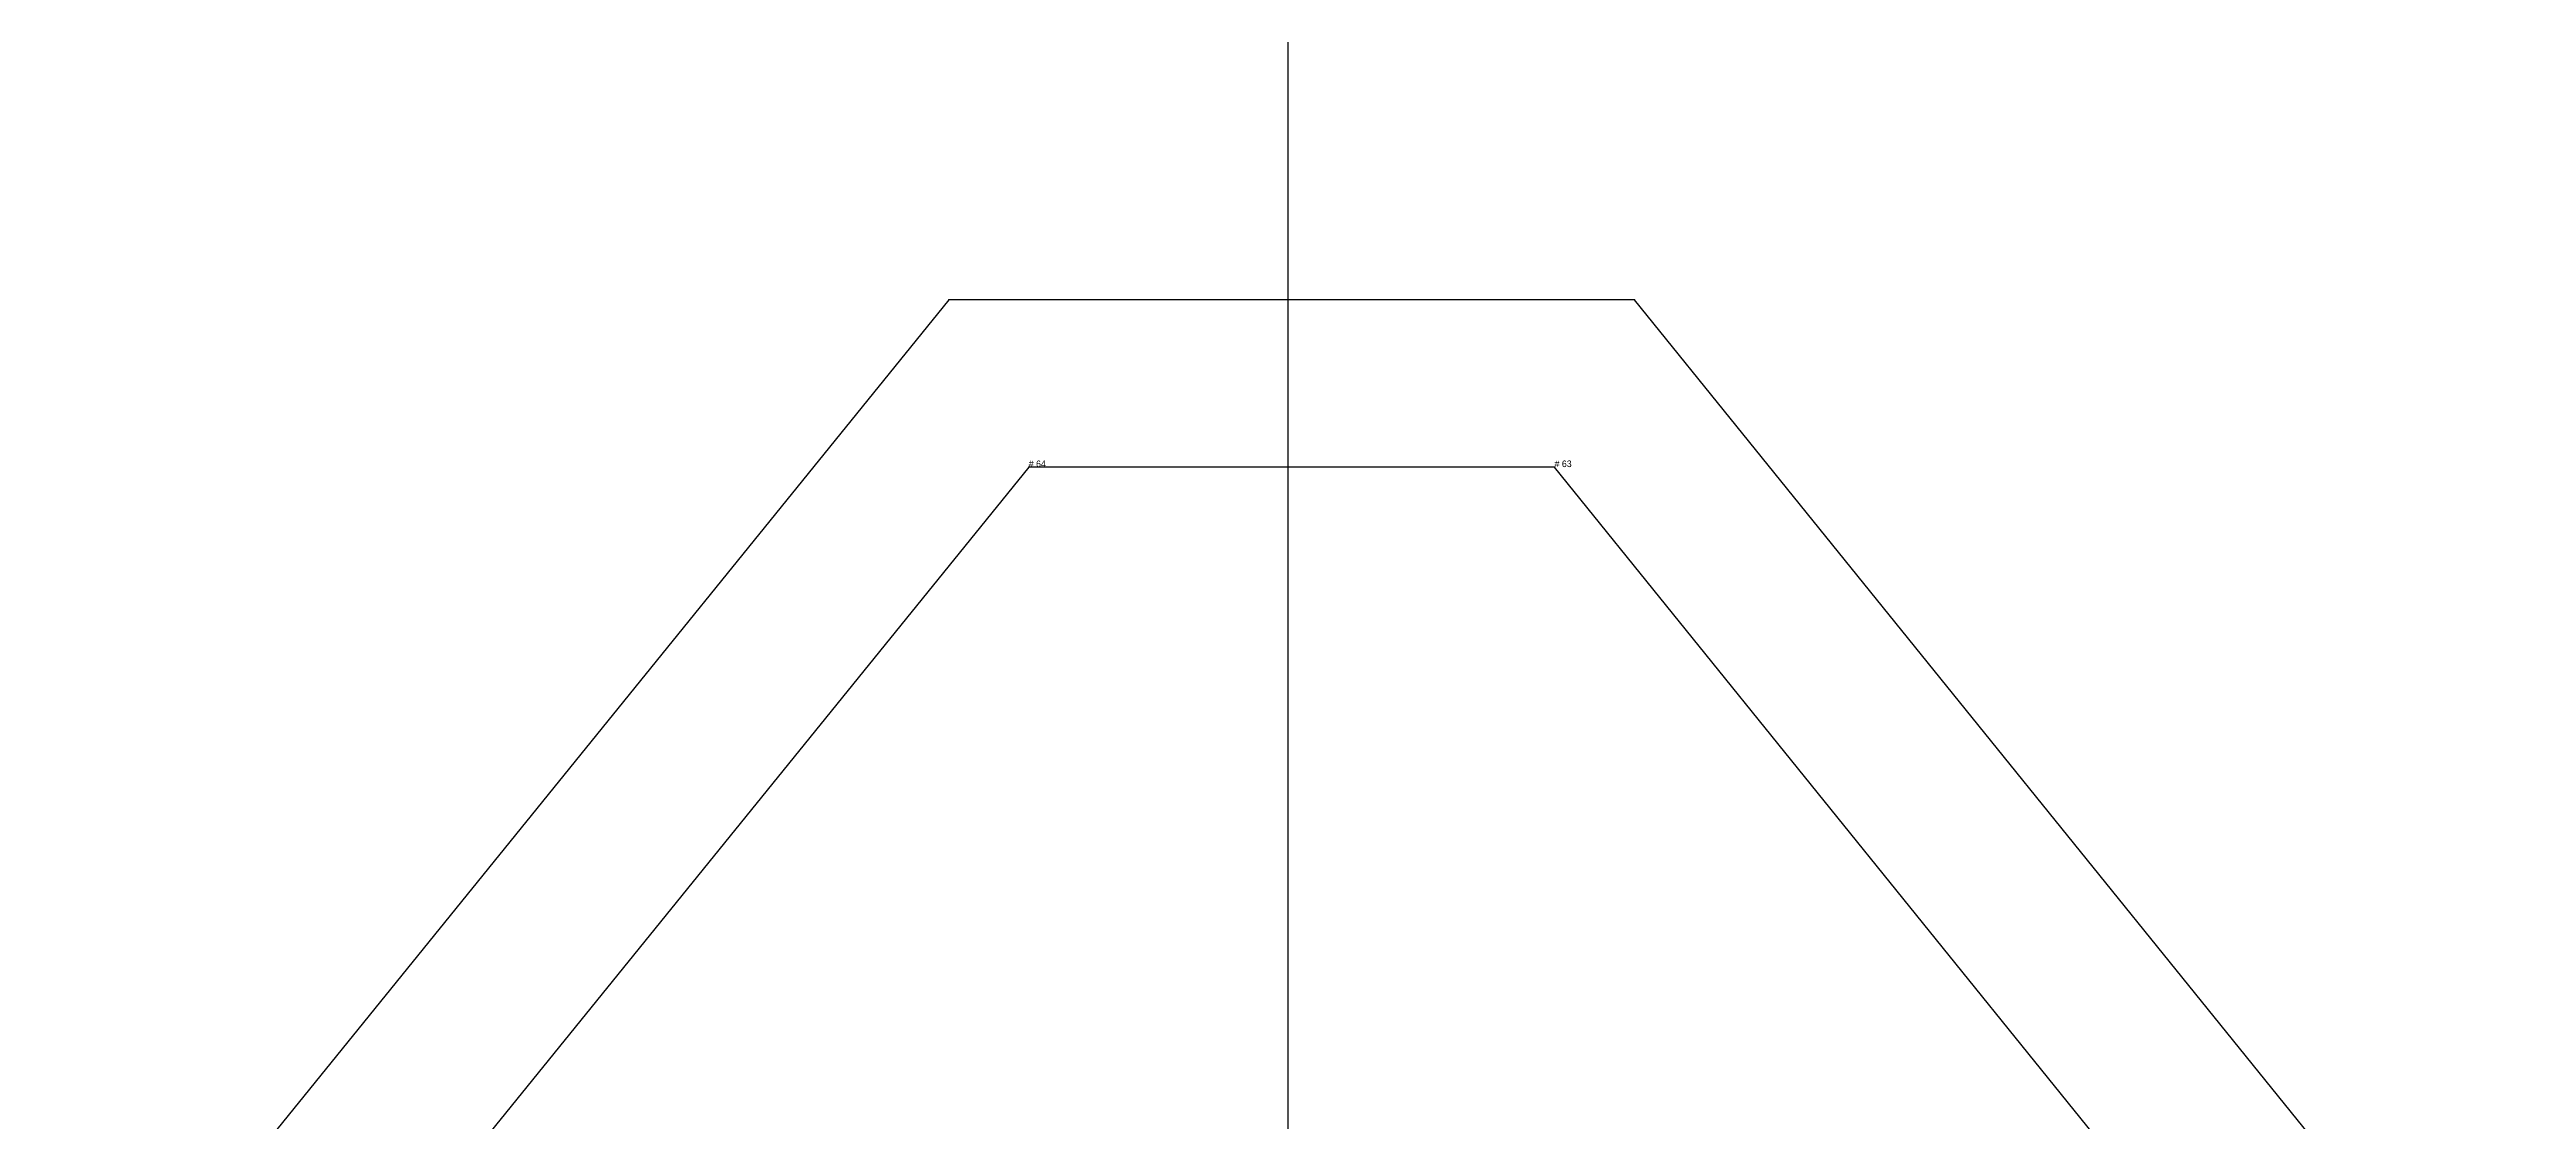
# Model space of a CAD drawing. Extents: x -200 to 162, y 0 to 712.
# Drawn here: x -18 to 76, y 372.5 to 413.2 of the extents above; entities that cross this region are included whole.
import ezdxf

# ---------------------------------------------------------------- set-up
doc = ezdxf.new("R2010")
doc.units = 0

# ---------------------------------------------------------------- blocks, each defined once
blk = doc.blocks.new('Pattern_4459199_M')
at = {"layer": '1'}
blk.add_lwpolyline([(-9.626589, 361.793549), (2.170996, 350.399994), (21.872208, 341.371857), (38.342724, 341.425232), (55.425011, 350.292603), (67.564209, 362.087067), (39.094601, 397.30719), (19.136501, 397.30719)], close=True, dxfattribs=at)
at = {"layer": '14'}
blk.add_lwpolyline([(75.983505, 361.772583), (42.126808, 403.657196), (16.108021, 403.657196), (-18.027731, 361.509949)], dxfattribs=at)
at = {"layer": '2'}
for p in [(16.108021, 403.657196), (16.108021, 403.657196), (42.126808, 403.657196), (42.126808, 403.657196), (19.136501, 397.30719), (19.136501, 397.30719), (39.094601, 397.30719), (39.094601, 397.30719)]:
    blk.add_point(p, dxfattribs=at)
at = {"layer": '7'}
blk.add_line((28.968803, 458.914032), (28.968819, 278.914032), dxfattribs=at)
at = {"layer": '84'}
blk.add_lwpolyline([(-9.626589, 361.793549), (2.170996, 350.399994), (21.872208, 341.371857), (38.342724, 341.425232), (55.425011, 350.292603), (67.564209, 362.087067), (67.564209, 362.087067), (39.094601, 397.30719), (39.094601, 397.30719), (30.052143, 397.30719), (23.450951, 397.30719), (19.136501, 397.30719), (19.136501, 397.30719), (-9.626589, 361.793549)], close=True, dxfattribs=at)
at = {"layer": '1'}
for s, p in [('# 64', (19.136501, 397.30719)), ('# 63', (39.094601, 397.30719))]:
    blk.add_text(s, height=0.25, dxfattribs=at).set_placement(p)

msp = doc.modelspace()

# ---------------------------------------------------------------- block references
at = {"layer": '1'}
msp.add_blockref('Pattern_4459199_M', (0, 0), dxfattribs=at)

doc.saveas('drawing.dxf')
